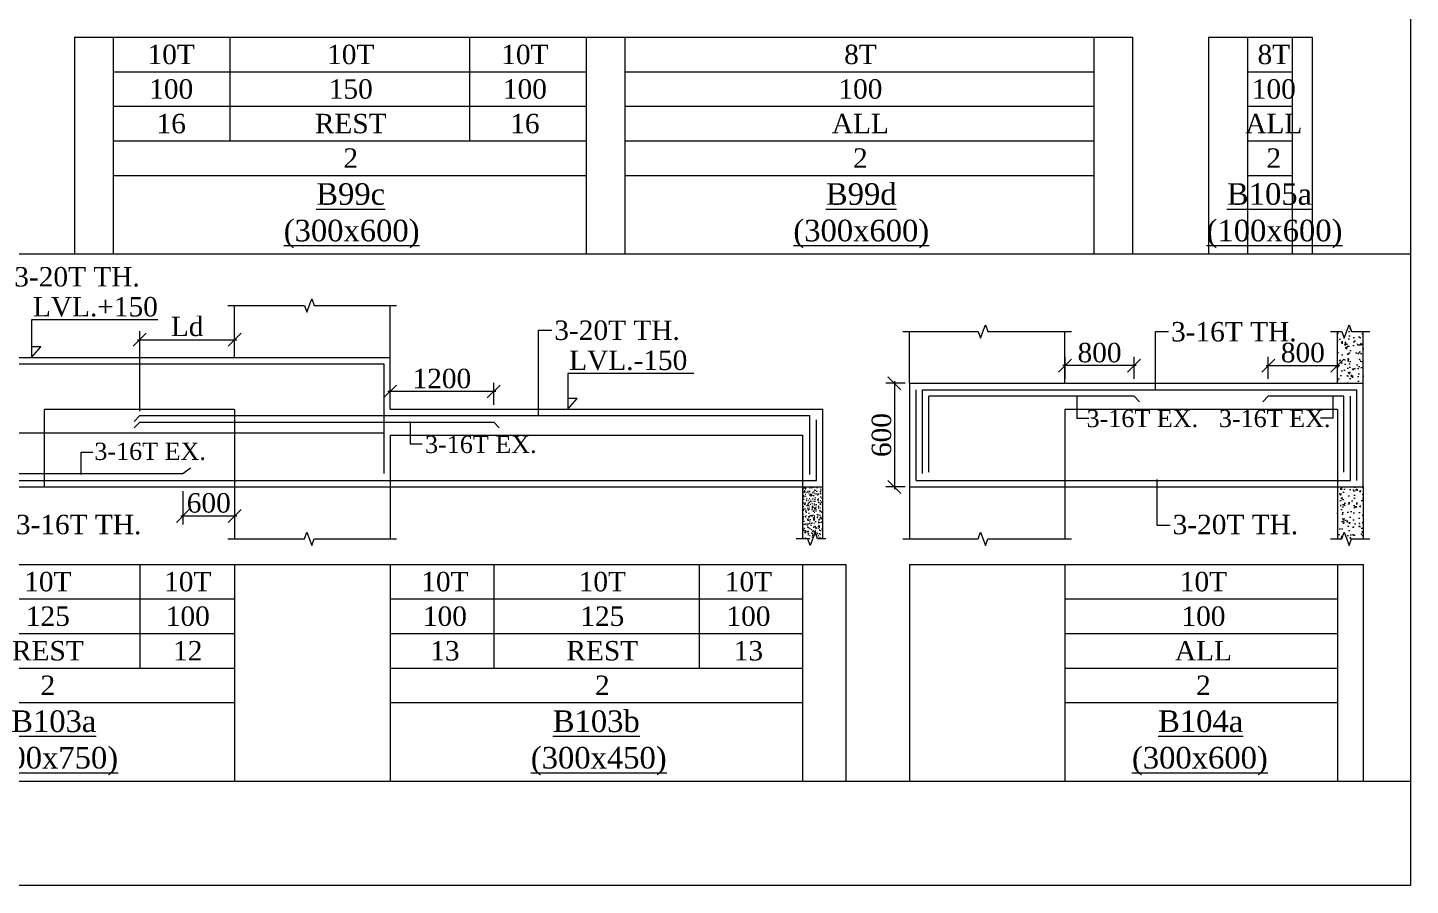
# Model space of a CAD drawing. Header units: millimetres. Extents: x 9781889 to 10654170, y -7832723 to -7608561.
# Drawn here: x 10294126 to 10310139, y -7801878 to -7791949 of the extents above; entities that cross this region are included whole.
import ezdxf
from ezdxf.enums import TextEntityAlignment as Align

# ---------------------------------------------------------------- set-up
doc = ezdxf.new("R2010")
doc.units = ezdxf.units.MM
doc.header["$LTSCALE"] = 10
doc.header["$PDMODE"] = 3
doc.linetypes.add('HIDDEN', pattern=[0.375, 0.25, -0.125])
for name, color, linetype, lineweight in [('LVL', 3, 'Continuous', 0), ('S-CUT OUT LINE', 9, 'Continuous', 0), ('S-DIM L.S.', 7, 'Continuous', 0), ('S-HATCH', 8, 'Continuous', 0), ('S-L.S.SECTION', 5, 'Continuous', 0), ('S-L.S.SLAB LINE', 252, 'HIDDEN', 0), ('S-L.S.STEEL', 1, 'Continuous', 9), ('S-L.S.STEEL 1', 6, 'Continuous', 0), ('S-SECTION MARK', 7, 'Continuous', 0), ('S-SHEET', 251, 'Continuous', 0), ('S-TEXT', 7, 'Continuous', 0), ('S-TEXT L.S. BEAM NO.', 30, 'Continuous', 0), ('S-TEXT. L.S.', 7, 'Continuous', 0)]:
    doc.layers.add(name, color=color, linetype=linetype, lineweight=lineweight)
doc.styles.add('135', font='arial.ttf', dxfattribs={"width": 0.8, "height": 135})
doc.styles.get("Standard").update_dxf_attribs({"font": 'arial.ttf'})
doc.styles.add('TEXT', font='times.ttf')
doc.dimstyles.new('75', dxfattribs={"dimtxt": 135, "dimasz": 90, "dimexe": 0.1, "dimexo": 0.03, "dimgap": 0.09, "dimtad": 1, "dimdec": 0, "dimzin": 0, "dimdsep": 46, "dimtxsty": '135', "dimblk": 'ARCHTICK', "dimcen": 0.09, "dimclrd": 256, "dimclre": 256, "dimclrt": 256, "dimadec": 0, "dimazin": 0, "dimtfac": 1, "dimtdec": 0, "dimtofl": 0, "dimtmove": 1, "dimatfit": 3, "dimldrblk": 'DOTSMALL', "dimfxl": 1, "dimtolj": 1, "dimtzin": 0, "dimlwd": -1, "dimlwe": -1, "dimarcsym": 0})
doc.dimstyles.new('SETU_1', dxfattribs={"dimtxt": 200, "dimasz": 150, "dimexe": 100, "dimexo": 50, "dimgap": 35, "dimtad": 1, "dimdec": 0, "dimzin": 0, "dimdsep": 46, "dimtxsty": 'Standard', "dimblk": 'OBLIQUE', "dimcen": 150, "dimdle": 25, "dimclrd": 256, "dimclre": 7, "dimclrt": 256, "dimadec": 0, "dimazin": 0, "dimtfac": 1, "dimtdec": 0, "dimtofl": 0, "dimtmove": 1, "dimatfit": 3, "dimfxl": 1, "dimtolj": 1, "dimtzin": 0, "dimlwd": -1, "dimlwe": 5, "dimarcsym": 1})
pattern_1 = [(50, (117391.48, 17642.17), (182.184669, -15.9390855), [19.05, -209.55]), (355, (117391.48, 17642.17), (-35.2434214, 191.0568452), [15.24, -167.6405842]), (100.4514447, (117406.67, 17640.85), (146.941247, 175.117752), [16.1900088, -178.0902446]), (46.1842, (117391.48, 17692.97), (271.079041, -42.042328), [28.575, -314.325]), (96.6355576, (117414.07, 17689.47), (237.404134, 247.4261246), [24.285023, -267.135608]), (351.1841512, (117391.48, 17692.97), (237.404134, 247.4261246), [22.859967, -251.459732]), (21, (117416.88, 17680.27), (151.6143913, -102.2651982), [19.05, -209.55]), (326, (117416.88, 17680.27), (61.8020283, 184.187966), [15.24, -167.64]), (71.451445, (117429.52, 17671.75), (213.4164193, 81.922769), [16.1900088, -178.0899376]), (37.5, (117391.484, 17642.173), (3.08860325, 84.55503887), [0, -165.608, 0, -170.18, 0, -168.275]), (7.5, (117391.48, 17642.17), (66.8196625, 100.1805748), [0, -97.028, 0, -161.798, 0, -64.135]), (327.5, (117334.84, 17642.173), (135.59059517, -5.728744), [0, -63.5, 0, -198.12, 0, -262.89]), (317.5, (117309.44, 17642.17), (148.1291814, 25.426491), [0, -82.55, 0, -131.572, 0, -186.69])]

# ---------------------------------------------------------------- blocks, each defined once
blk = doc.blocks.new('_Oblique')
at = {"color": 0, "linetype": 'ByBlock', "lineweight": -2}
blk.add_line((-0.5, -0.5), (0.5, 0.5), dxfattribs=at)
blk = doc.blocks.new('*D765')
at = {"layer": 'Defpoints', "color": 0, "transparency": 16777216}
for p in [(10295923, -7797265, 0), (10296523, -7797265, 0), (10296523, -7797601)]:
    blk.add_point(p, dxfattribs=at)
at = {"layer": 'S-DIM L.S.', "color": 7, "lineweight": 5, "transparency": 16777216}
for p, q in [((10295923, -7797315), (10295923, -7797701)), ((10296523, -7797315), (10296523, -7797701))]:
    blk.add_line(p, q, dxfattribs=at)
at = {"layer": 'S-DIM L.S.', "transparency": 16777216}
blk.add_line((10295898, -7797601), (10296548, -7797601), dxfattribs=at)
at = {"layer": 'S-DIM L.S.', "transparency": 16777216, "xscale": 150, "yscale": 150, "zscale": 150, "rotation": 180}
blk.add_blockref('_Oblique', (10295923, -7797601), dxfattribs=at)
at = {"layer": 'S-DIM L.S.', "transparency": 16777216, "xscale": 150, "yscale": 150, "zscale": 150}
blk.add_blockref('_Oblique', (10296523, -7797601), dxfattribs=at)
at = {"layer": 'S-DIM L.S.', "transparency": 16777216, "insert": (10296223, -7797452), "char_height": 225, "attachment_point": 5, "style": 'TEXT'}
blk.add_mtext('\\A1;600', dxfattribs=at)
blk = doc.blocks.new('_ArchTick')
at = {"color": 0, "linetype": 'ByBlock', "const_width": 0.15}
blk.add_lwpolyline([(-0.5, -0.5), (0.5, 0.5)], dxfattribs=at)
blk = doc.blocks.new('*D767')
at = {"layer": 'Defpoints', "color": 0, "transparency": 16777216}
for p in [(10296523, -7795561), (10296523, -7795765, 0), (10295423, -7796440, 0)]:
    blk.add_point(p, dxfattribs=at)
at = {"layer": 'S-DIM L.S.', "transparency": 16777216}
blk.add_line((10295398, -7795561), (10296548, -7795561), dxfattribs=at)
at = {"layer": 'S-DIM L.S.', "color": 7, "lineweight": 5, "transparency": 16777216}
for p, q in [((10295423, -7796390), (10295423, -7795461)), ((10296523, -7795715), (10296523, -7795461))]:
    blk.add_line(p, q, dxfattribs=at)
at = {"layer": 'S-DIM L.S.', "transparency": 16777216, "xscale": 150, "yscale": 150, "zscale": 150, "rotation": 180}
blk.add_blockref('_Oblique', (10295423, -7795561), dxfattribs=at)
at = {"layer": 'S-DIM L.S.', "transparency": 16777216, "xscale": 150, "yscale": 150, "zscale": 150}
blk.add_blockref('_Oblique', (10296523, -7795561), dxfattribs=at)
at = {"layer": 'S-DIM L.S.', "transparency": 16777216, "insert": (10295973, -7795409), "char_height": 225, "attachment_point": 5, "style": 'TEXT'}
blk.add_mtext('\\A1;Ld', dxfattribs=at)
blk = doc.blocks.new('*D768')
at = {"layer": 'Defpoints', "color": 0, "transparency": 16777216}
for p in [(10298323, -7796161), (10298323, -7796365, 0), (10299523, -7796365, 0)]:
    blk.add_point(p, dxfattribs=at)
at = {"layer": 'S-DIM L.S.', "transparency": 16777216}
blk.add_line((10299548, -7796161), (10298298, -7796161), dxfattribs=at)
at = {"layer": 'S-DIM L.S.', "color": 7, "lineweight": 5, "transparency": 16777216}
for p, q in [((10298323, -7796315), (10298323, -7796061)), ((10299523, -7796315), (10299523, -7796061))]:
    blk.add_line(p, q, dxfattribs=at)
at = {"layer": 'S-DIM L.S.', "transparency": 16777216, "xscale": 150, "yscale": 150, "zscale": 150, "rotation": 180}
blk.add_blockref('_Oblique', (10298323, -7796161), dxfattribs=at)
at = {"layer": 'S-DIM L.S.', "transparency": 16777216, "xscale": 150, "yscale": 150, "zscale": 150}
blk.add_blockref('_Oblique', (10299523, -7796161), dxfattribs=at)
at = {"layer": 'S-DIM L.S.', "transparency": 16777216, "insert": (10298923, -7796012), "char_height": 225, "attachment_point": 5, "style": 'TEXT'}
blk.add_mtext('\\A1;1200', dxfattribs=at)
blk = doc.blocks.new('*D769')
at = {"layer": 'Defpoints', "color": 0, "transparency": 16777216}
for p in [(10304339, -7796065), (10304164, -7797265), (10304339, -7797265)]:
    blk.add_point(p, dxfattribs=at)
at = {"layer": 'S-DIM L.S.', "transparency": 16777216}
blk.add_line((10304164, -7796040), (10304164, -7797290), dxfattribs=at)
at = {"layer": 'S-DIM L.S.', "color": 7, "lineweight": 5, "transparency": 16777216}
for p, q in [((10304289, -7796065), (10304064, -7796065)), ((10304289, -7797265), (10304064, -7797265))]:
    blk.add_line(p, q, dxfattribs=at)
at = {"layer": 'S-DIM L.S.', "transparency": 16777216, "xscale": 150, "yscale": 150, "zscale": 150}
for p, rotation in [((10304164, -7796065), 90), ((10304164, -7797265), 270)]:
    blk.add_blockref('_Oblique', p, dxfattribs=dict(at, rotation=rotation))
at = {"layer": 'S-DIM L.S.', "transparency": 16777216, "insert": (10304015, -7796665), "char_height": 225, "attachment_point": 5, "rotation": 90, "style": 'TEXT'}
blk.add_mtext('\\A1;600', dxfattribs=at)
blk = doc.blocks.new('*D770')
at = {"layer": 'Defpoints', "color": 0, "transparency": 16777216}
for p in [(10309294, -7795861), (10308494, -7796065, 0), (10309294, -7796065, 0)]:
    blk.add_point(p, dxfattribs=at)
at = {"layer": 'S-DIM L.S.', "transparency": 16777216}
blk.add_line((10308469, -7795861), (10309319, -7795861), dxfattribs=at)
at = {"layer": 'S-DIM L.S.', "color": 7, "lineweight": 5, "transparency": 16777216}
for p, q in [((10308494, -7796015), (10308494, -7795761)), ((10309294, -7796015), (10309294, -7795761))]:
    blk.add_line(p, q, dxfattribs=at)
at = {"layer": 'S-DIM L.S.', "transparency": 16777216, "xscale": 150, "yscale": 150, "zscale": 150, "rotation": 180}
blk.add_blockref('_Oblique', (10308494, -7795861), dxfattribs=at)
at = {"layer": 'S-DIM L.S.', "transparency": 16777216, "xscale": 150, "yscale": 150, "zscale": 150}
blk.add_blockref('_Oblique', (10309294, -7795861), dxfattribs=at)
at = {"layer": 'S-DIM L.S.', "transparency": 16777216, "insert": (10308894, -7795712), "char_height": 225, "attachment_point": 5, "style": 'TEXT'}
blk.add_mtext('\\A1;800', dxfattribs=at)
blk = doc.blocks.new('*D771')
at = {"layer": 'Defpoints', "color": 0, "transparency": 16777216}
for p in [(10306140, -7795861), (10306140, -7796065, 0), (10306940, -7796065, 0)]:
    blk.add_point(p, dxfattribs=at)
at = {"layer": 'S-DIM L.S.', "transparency": 16777216}
blk.add_line((10306965, -7795861), (10306115, -7795861), dxfattribs=at)
at = {"layer": 'S-DIM L.S.', "color": 7, "lineweight": 5, "transparency": 16777216}
for p, q in [((10306140, -7796015), (10306140, -7795761)), ((10306940, -7796015), (10306940, -7795761))]:
    blk.add_line(p, q, dxfattribs=at)
at = {"layer": 'S-DIM L.S.', "transparency": 16777216, "xscale": 150, "yscale": 150, "zscale": 150, "rotation": 180}
blk.add_blockref('_Oblique', (10306140, -7795861), dxfattribs=at)
at = {"layer": 'S-DIM L.S.', "transparency": 16777216, "xscale": 150, "yscale": 150, "zscale": 150}
blk.add_blockref('_Oblique', (10306940, -7795861), dxfattribs=at)
at = {"layer": 'S-DIM L.S.', "transparency": 16777216, "insert": (10306540, -7795712), "char_height": 225, "attachment_point": 5, "style": 'TEXT'}
blk.add_mtext('\\A1;800', dxfattribs=at)

msp = doc.modelspace()

# ---------------------------------------------------------------- hatches: boundary and pattern name
at = {"layer": 'S-HATCH', "linetype": 'ByBlock'}
h = msp.add_hatch(dxfattribs=at)
h.set_pattern_fill('AR-CONC', color=256)
h.set_pattern_definition(pattern_1)
h.paths.add_polyline_path([(10309594.4, -7795465.3), (10309458.4, -7795465.3), (10309430.5, -7795388.4), (10309374.5, -7795542.1), (10309346.6, -7795465.3), (10309294.4, -7795465.3), (10309294.4, -7796065.3), (10309594.4, -7796065.3)])
at = {"layer": 'S-HATCH'}
h = msp.add_hatch(dxfattribs=at)
h.set_pattern_fill('AR-CONC', color=256, scale=0.5)
h.set_pattern_definition([(50, (508345.74, -68648.12), (91.0923345, -7.96954277), [9.525, -104.775]), (355, (508345.74, -68648.12), (-17.6217107, 95.5284226), [7.62, -83.8202921]), (100.4514447, (508353.33, -68648.79), (73.47062355, 87.55887596), [8.0950044, -89.0451223]), (46.1842, (508345.74, -68622.72), (135.5395204, -21.021164), [14.2875, -157.1625]), (96.6355576, (508357.03, -68624.48), (118.702067, 123.7130623), [12.1425116, -133.5678041]), (351.1841512, (508345.74, -68622.72), (118.702067, 123.7130623), [11.4299835, -125.729866]), (21, (508358.44, -68629.07), (75.80719563, -51.1325991), [9.525, -104.775]), (326, (508358.44, -68629.07), (30.9010142, 92.09398306), [7.62, -83.82]), (71.451445, (508364.75, -68633.335), (106.70820964, 40.96138444), [8.0950044, -89.0449688]), (37.5, (508345.736, -68648.124), (1.544301625, 42.27751944), [0, -82.804, 0, -85.09, 0, -84.1375]), (7.5, (508345.736, -68648.124), (33.40983126, 50.09028741), [0, -48.514, 0, -80.899, 0, -32.0675]), (327.5, (508317.415, -68648.124), (67.79529758, -2.864372), [0, -31.75, 0, -99.06, 0, -131.445]), (317.5, (508304.715, -68648.124), (74.0645907, 12.71324552), [0, -41.275, 0, -65.786, 0, -93.345])])
h.paths.add_polyline_path([(10303100.9, -7797865.3), (10303216.7, -7797865.3), (10303244.6, -7797788.4), (10303272.6, -7797865.3), (10303330.9, -7797865.3), (10303330.9, -7797265.3), (10303100.9, -7797265.3)])
at = {"layer": 'S-HATCH', "linetype": 'ByBlock'}
h = msp.add_hatch(dxfattribs=at)
h.set_pattern_fill('AR-CONC', color=256)
h.set_pattern_definition(pattern_1)
h.paths.add_polyline_path([(10309594.4, -7797265.3), (10309294.4, -7797265.3), (10309294.4, -7797865.3), (10309346.6, -7797865.3), (10309374.5, -7797788.4), (10309430.5, -7797942.1), (10309458.4, -7797865.3), (10309594.4, -7797865.3)])

# ---------------------------------------------------------------- linework, layer by layer
at = {"layer": 'LVL', "linetype": 'Continuous', "elevation": 0}
for points in [[(10295632, -7795330.2), (10294170.8, -7795330.2), (10294170.8, -7795765.3), (10294278.9, -7795643.2), (10294170.8, -7795643.2)], [(10301842.5, -7795950.5), (10300381.3, -7795950.5), (10300381.3, -7796365.3), (10300489.4, -7796243.2), (10300381.3, -7796243.2)]]:
    msp.add_lwpolyline(points, dxfattribs=at)
at = {"layer": 'S-CUT OUT LINE', "color": 5, "elevation": 0}
for points in [[(10296444.7, -7795165.3), (10297331.4, -7795165.3), (10297359.3, -7795242.1), (10297415.3, -7795088.4), (10297443.2, -7795165.3), (10298398, -7795165.3)], [(10304261.2, -7795465.3), (10305134.1, -7795465.3), (10305162.1, -7795542.1), (10305218.1, -7795388.4), (10305246, -7795465.3), (10306214.5, -7795465.3)], [(10309216.2, -7795465.3), (10309346.6, -7795465.3), (10309374.5, -7795542.1), (10309430.5, -7795388.4), (10309458.4, -7795465.3), (10309669.4, -7795465.3)], [(10296444.7, -7797865.3), (10297331.4, -7797865.3), (10297359.3, -7797788.4), (10297415.3, -7797942.1), (10297443.2, -7797865.3), (10298398, -7797865.3)], [(10304261.2, -7797865.3), (10305134.1, -7797865.3), (10305162.1, -7797788.4), (10305218.1, -7797942.1), (10305246, -7797865.3), (10306214.5, -7797865.3)], [(10309216.2, -7797865.3), (10309346.6, -7797865.3), (10309374.5, -7797788.4), (10309430.5, -7797942.1), (10309458.4, -7797865.3), (10309669.4, -7797865.3)]]:
    msp.add_lwpolyline(points, dxfattribs=at)
at = {"layer": 'S-CUT OUT LINE', "color": 1, "elevation": 0}
msp.add_lwpolyline([(10303370.3, -7797865.3), (10303272.6, -7797865.3), (10303244.6, -7797788.4), (10303188.7, -7797942.1), (10303160.7, -7797865.3), (10303025.9, -7797865.3)], dxfattribs=at)
at = {"layer": 'S-L.S.SECTION'}
for p, q in [((10296523, -7795765.3, 0), (10296523, -7795165.3, 0)), ((10298323.1, -7796365.3, 0), (10298323, -7795165.3, 0)), ((10304339.5, -7796065.3, 0), (10304339.5, -7795465.3, 0)), ((10306139.5, -7796065.3, 0), (10306139.5, -7795465.3, 0)), ((10309294.4, -7796065.3), (10309294.4, -7795465.3)), ((10309594.4, -7796065.3), (10309594.4, -7795465.3)), ((10291587.8, -7795765.3, 0), (10298323, -7795765.3, 0)), ((10304339.4, -7796065.3, 0), (10309594.4, -7796065.3, 0)), ((10304339.5, -7796065.3, 0), (10304339.5, -7797265.3, 0)), ((10309594.4, -7797265.3, 0), (10309594.4, -7796065.3, 0)), ((10298323.1, -7796365.3, 0), (10303335, -7796365.3, 0)), ((10303335, -7797265.3, 0), (10303335, -7796365.3, 0)), ((10303335, -7797265.3, 0), (10303335, -7796365.3, 0)), ((10291587.8, -7797265.3, 0), (10303330.9, -7797265.3, 0)), ((10296523, -7797265.3, 0), (10296523, -7797865.3, 0)), ((10298323, -7797265.3, 0), (10298323, -7797865.3, 0)), ((10304339.4, -7797265.3, 0), (10309594.4, -7797265.3, 0)), ((10304339.5, -7797265.3, 0), (10304339.5, -7797865.3, 0)), ((10306139.5, -7797265.3, 0), (10306139.5, -7797865.3, 0)), ((10309294.4, -7797265.3), (10309294.4, -7797865.3)), ((10309594.4, -7797265.3), (10309594.4, -7797865.3))]:
    msp.add_line(p, q, dxfattribs=at)
at = {"layer": 'S-L.S.SECTION', "color": 1}
for p, q in [((10303100.9, -7797265.3, 0), (10303100.9, -7797865.3, 0)), ((10303100.9, -7797265.3, 0), (10303100.9, -7797865.3, 0)), ((10303330.9, -7797265.3, 0), (10303330.9, -7797865.3, 0))]:
    msp.add_line(p, q, dxfattribs=at)
at = {"layer": 'S-L.S.SLAB LINE', "ltscale": 0.3}
for p, q in [((10294318, -7796365.3, 0), (10296523, -7796365.3, 0)), ((10294318, -7796365.3, 0), (10294318, -7797265.3, 0)), ((10296523.1, -7796365.3, 0), (10296523.1, -7797265.3, 0)), ((10304339.4, -7796365.3, 0), (10304339.5, -7796365.3, 0)), ((10306139.4, -7796365.3, 0), (10309294.4, -7796365.3)), ((10306139.5, -7796365.3, 0), (10306139.5, -7797265.3, 0)), ((10309294.4, -7796365.3), (10309294.4, -7797265.3)), ((10298323, -7796665.3, 0), (10303100.9, -7796665.3, 0)), ((10298323, -7796665.3, 0), (10298323, -7797265.3, 0)), ((10303100.9, -7796665.3, 0), (10303100.9, -7797265.3, 0)), ((10303100.9, -7796665.3, 0), (10303100.9, -7797265.3, 0)), ((10303100.9, -7796665.3, 0), (10303100.9, -7797265.3, 0)), ((10303100.9, -7796665.3, 0), (10303100.9, -7797265.3, 0))]:
    msp.add_line(p, q, dxfattribs=at)
at = {"layer": 'S-L.S.STEEL'}
for p, q in [((10304414.4, -7797190.3, 0), (10304414.4, -7796140.3, 0)), ((10304489.4, -7796140.3, 0), (10309519.4, -7796140.3, 0)), ((10304489.4, -7797110.6, 0), (10304489.4, -7796140.3, 0)), ((10309519.4, -7797190.3, 0), (10309519.4, -7796140.3, 0)), ((10306939.6, -7796215.3, 0), (10304564.4, -7796215.3, 0)), ((10304564.4, -7797094.1, 0), (10304564.4, -7796215.3, 0)), ((10306939.6, -7796215.3, 0), (10307002.8, -7796282.1, 0)), ((10309369.4, -7797094.1, 0), (10309369.4, -7796215.3, 0)), ((10309444.4, -7797190.3, 0), (10309444.4, -7796215.3, 0)), ((10295422.9, -7796440.3, 0), (10295359.7, -7796507.1, 0)), ((10295422.9, -7796515.3, 0), (10295359.7, -7796582.1, 0)), ((10295422.9, -7796440.3, 0), (10303185, -7796440.3, 0)), ((10295422.9, -7796515.3, 0), (10299523.1, -7796515.3, 0)), ((10299523.1, -7796515.3, 0), (10299586.2, -7796582.1, 0)), ((10303185, -7797122.1, 0), (10303185, -7796440.3, 0)), ((10303260, -7797190.3, 0), (10303260, -7796487.5, 0)), ((10291662.8, -7797190.3, 0), (10303260, -7797190.3, 0)), ((10304414.4, -7797190.3, 0), (10309444.4, -7797190.3, 0))]:
    msp.add_line(p, q, dxfattribs=at)
at = {"layer": 'S-L.S.STEEL', "elevation": 0}
msp.add_lwpolyline([(10296012.4, -7797047), (10295922.9, -7797115.3), (10292638.1, -7797115.3), (10292556.1, -7797044.5)], dxfattribs=at)
at = {"layer": 'S-L.S.STEEL'}
for points in [[(10291737.8, -7797110.6, 0), (10291737.8, -7795840.3, 0), (10298248.9, -7795840.3, 0), (10298248.9, -7797110.2, 0)], [(10309369.4, -7796215.3, 0), (10308494.4, -7796215.3, 0), (10308431.2, -7796282.1, 0)]]:
    msp.add_polyline3d(points, dxfattribs=at)
at = {"layer": 'S-L.S.STEEL 1'}
msp.add_line((10291662.8, -7796639.8, 0), (10298248.9, -7796639.8, 0), dxfattribs=at)
at = {"layer": 'S-SHEET'}
for p, q in [((10294667.4, -7792058.7, 0), (10306922.4, -7792058.7, 0)), ((10294667.4, -7792058.7, 0), (10294667.4, -7794568, 0)), ((10295117.4, -7792058.7, 0), (10295117.4, -7794568, 0)), ((10296467.4, -7792058.7, 0), (10296467.4, -7793258.7, 0)), ((10299242.4, -7792058.7, 0), (10299242.4, -7793258.7, 0)), ((10300592.4, -7792058.7, 0), (10300592.4, -7794568, 0)), ((10301042.4, -7792058.7, 0), (10301042.4, -7794568, 0)), ((10306472.4, -7792058.7, 0), (10306472.4, -7794568, 0)), ((10306922.4, -7792058.7, 0), (10306922.4, -7794568, 0)), ((10307801.4, -7792058.7, 0), (10309001.4, -7792058.7, 0)), ((10307801.4, -7792058.7), (10307801.4, -7794568)), ((10308251.4, -7792058.7), (10308251.4, -7794568)), ((10308771.4, -7792058.7, 0), (10308771.4, -7794568, 0)), ((10309001.4, -7792058.7, 0), (10309001.4, -7794568, 0)), ((10295117.4, -7792458.7, 0), (10300592.4, -7792458.7, 0)), ((10301042.4, -7792458.7, 0), (10306472.4, -7792458.7, 0)), ((10308251.4, -7792458.7, 0), (10308771.4, -7792458.7, 0)), ((10295117.4, -7792858.7, 0), (10300592.4, -7792858.7, 0)), ((10301042.4, -7792858.7, 0), (10306472.4, -7792858.7, 0)), ((10308251.4, -7792858.7, 0), (10308771.4, -7792858.7, 0)), ((10295117.4, -7793258.7, 0), (10300592.4, -7793258.7, 0)), ((10301042.4, -7793258.7, 0), (10306472.4, -7793258.7, 0)), ((10308251.4, -7793258.7, 0), (10308771.4, -7793258.7, 0)), ((10295117.4, -7793658.7, 0), (10300592.4, -7793658.7, 0)), ((10301042.4, -7793658.7, 0), (10306472.4, -7793658.7, 0)), ((10308251.4, -7793658.7, 0), (10308771.4, -7793658.7, 0)), ((10258805, -7794568), (10310139.2, -7794568)), ((10294667.4, -7794568), (10306922.4, -7794568, 0)), ((10307801.4, -7794568, 0), (10309001.4, -7794568, 0)), ((10291588, -7798161.8, 0), (10303600.9, -7798161.8, 0)), ((10295423, -7798161.8, 0), (10295423, -7799361.8, 0)), ((10296523, -7798161.8, 0), (10296523, -7800671, 0)), ((10298323, -7798161.8, 0), (10298323, -7800671, 0)), ((10299523, -7798161.8, 0), (10299523, -7799361.8, 0)), ((10301900.9, -7798161.8, 0), (10301900.9, -7799361.8, 0)), ((10303100.9, -7798161.8, 0), (10303100.9, -7800671, 0)), ((10303600.9, -7798161.8, 0), (10303600.9, -7800671, 0)), ((10304339.4, -7798161.8, 0), (10309594.4, -7798161.8, 0)), ((10304339.4, -7798161.8), (10304339.4, -7800671)), ((10306139.4, -7798161.8), (10306139.4, -7800671)), ((10309294.4, -7798161.8), (10309294.4, -7800671)), ((10309594.4, -7798161.8), (10309594.4, -7800671)), ((10292038, -7798561.8, 0), (10296523, -7798561.8, 0)), ((10298323, -7798561.8, 0), (10303100.9, -7798561.8, 0)), ((10306139.4, -7798561.8, 0), (10309294.4, -7798561.8, 0)), ((10292038, -7798961.8, 0), (10296523, -7798961.8, 0)), ((10298323, -7798961.8, 0), (10303100.9, -7798961.8, 0)), ((10306139.4, -7798961.8, 0), (10309294.4, -7798961.8, 0)), ((10292038, -7799361.8, 0), (10296523, -7799361.8, 0)), ((10298323, -7799361.8, 0), (10303100.9, -7799361.8, 0)), ((10306139.4, -7799361.8, 0), (10309294.4, -7799361.8, 0)), ((10292038, -7799761.8, 0), (10296523, -7799761.8, 0)), ((10298323, -7799761.8, 0), (10303100.9, -7799761.8, 0)), ((10306139.4, -7799761.8, 0), (10309294.4, -7799761.8, 0)), ((10258805, -7800671), (10310139.2, -7800671)), ((10291588, -7800671, 0), (10303600.9, -7800671, 0)), ((10304339.4, -7800671, 0), (10309594.4, -7800671, 0))]:
    msp.add_line(p, q, dxfattribs=at)
msp.add_lwpolyline([(10258805, -7760218.1), (10310139.2, -7760218.1), (10310139.2, -7801877.7), (10258805, -7801877.7)], close=True, dxfattribs=at)

# ---------------------------------------------------------------- texts
at = {"layer": 'LVL', "style": 'TEXT'}
for s, p in [('LVL.+150', (10294186.6, -7795291.8, 0)), ('LVL.-150', (10300397, -7795912, 0))]:
    msp.add_text(s, height=225, dxfattribs=at).set_placement(p)
at = {"layer": 'S-TEXT', "linetype": 'ByBlock', "style": 'TEXT'}
for s, p in [('10T', (10295788.2, -7792258.7, 0)), ('10T', (10297867.4, -7792258.7, 0)), ('10T', (10299884.3, -7792258.7, 0)), ('8T', (10303769.9, -7792258.7, 0)), ('8T', (10308558, -7792258.7, 0)), ('100', (10295788.2, -7792658.7, 0)), ('150', (10297867.4, -7792658.7, 0)), ('100', (10299884.3, -7792658.7, 0)), ('100', (10303769.9, -7792658.7, 0)), ('100', (10308558, -7792658.7, 0)), ('16', (10295788.2, -7793058.7, 0)), ('REST', (10297867.4, -7793058.7, 0)), ('16', (10299884.3, -7793058.7, 0)), ('ALL', (10303769.9, -7793058.7, 0)), ('ALL', (10308558, -7793058.7, 0)), ('2', (10297867.4, -7793458.7, 0)), ('2', (10303769.9, -7793458.7, 0)), ('2', (10308558, -7793458.7, 0)), ('10T', (10294359.7, -7798361.8, 0)), ('10T', (10295980.1, -7798361.8, 0)), ('10T', (10298958.2, -7798361.8, 0)), ('10T', (10300781, -7798361.8, 0)), ('10T', (10302473.3, -7798361.8, 0)), ('10T', (10307742.9, -7798361.8, 0)), ('125', (10294359.7, -7798761.8, 0)), ('100', (10295980.1, -7798761.8, 0)), ('100', (10298958.2, -7798761.8, 0)), ('125', (10300781, -7798761.8, 0)), ('100', (10302473.3, -7798761.8, 0)), ('100', (10307742.9, -7798761.8, 0)), ('REST', (10294359.7, -7799161.8, 0)), ('12', (10295980.1, -7799161.8, 0)), ('13', (10298958.2, -7799161.8, 0)), ('REST', (10300781, -7799161.8, 0)), ('13', (10302473.3, -7799161.8, 0)), ('ALL', (10307742.9, -7799161.8, 0)), ('2', (10294359.7, -7799561.8, 0)), ('2', (10300781, -7799561.8, 0)), ('2', (10307742.9, -7799561.8, 0))]:
    msp.add_text(s, height=225, dxfattribs=at).set_placement(p, align=Align.MIDDLE_CENTER)
at = {"layer": 'S-TEXT L.S. BEAM NO.', "linetype": 'ByBlock', "style": 'TEXT'}
for s, p in [('%%UB99c', (10297468.6, -7793999.4, 0)), ('%%UB99d', (10303371.1, -7793999.4, 0)), ('%%U(300x600)', (10297091.2, -7794422.4, 0)), ('%%U(300x600)', (10302993.7, -7794422.4, 0)), ('%%UB104a', (10307217.9, -7800102.4, 0)), ('%%U(300x600)', (10306915.1, -7800525.4, 0))]:
    msp.add_text(s, height=250, dxfattribs=at).set_placement(p)
at = {"layer": 'S-TEXT L.S. BEAM NO.', "color": 2, "linetype": 'ByBlock', "style": 'TEXT'}
for s, p in [('%%UB105a', (10308015.5, -7793999.4, 0)), ('%%U(100x600)', (10307779.5, -7794422.4, 0))]:
    msp.add_text(s, height=250, dxfattribs=at).set_placement(p)
at = {"layer": 'S-TEXT L.S. BEAM NO.', "color": 91, "linetype": 'ByBlock', "style": 'TEXT'}
for s, p in [('%%UB103a', (10293935, -7800102.4, 0)), ('%%U(300x750)', (10293600, -7800525.4, 0))]:
    msp.add_text(s, height=250, dxfattribs=at).set_placement(p)
at = {"layer": 'S-TEXT L.S. BEAM NO.', "color": 35, "linetype": 'ByBlock', "style": 'TEXT'}
for s, p in [('%%UB103b', (10300207.7, -7800102.4, 0)), ('%%U(300x450)', (10299953.2, -7800525.4, 0))]:
    msp.add_text(s, height=250, dxfattribs=at).set_placement(p)
at = {"layer": 'S-TEXT. L.S.', "style": 'TEXT'}
for s, height, p in [('3-20T TH.', 225, (10293970.8, -7794945.1, 0)), ('3-20T TH.', 225, (10300225.2, -7795564.1, 0)), ('3-16T TH.', 225, (10307367.9, -7795581, 0)), ('3-16T EX.', 200, (10306389.2, -7796572.8, 0)), ('3-16T EX.', 200, (10307921.6, -7796572.8, 0)), ('3-16T EX.', 200, (10298728, -7796872.8, 0)), ('3-16T EX.', 200, (10294898.1, -7796953.2, 0)), ('3-16T TH.', 225, (10293989.1, -7797813.1, 0)), ('3-20T TH.', 225, (10307386.2, -7797813.1, 0))]:
    msp.add_text(s, height=height, dxfattribs=at).set_placement(p)

# ---------------------------------------------------------------- dimensions: what is measured, and where the dimension line sits
at = {"layer": 'S-DIM L.S.'}
dim = msp.add_linear_dim(base=(10296522.9, -7795561.5, 0), p1=(10295422.9, -7796440.3, 0), p2=(10296522.9, -7795765.3, 0), angle=180, text='Ld', dimstyle='SETU_1', override={"dimtxt": 225, "dimtxsty": 'TEXT'}, dxfattribs=at)
dim.commit()
dim.dimension.update_dxf_attribs({"geometry": '*D767', "text_midpoint": (10295972.9, -7795408.8, 0)})
for base, p1, p2, picture, middle in [((10306139.6, -7795861.5, 0), (10306939.6, -7796065.3, 0), (10306139.6, -7796065.3, 0), '*D771', (10306539.6, -7795712, 0)), ((10298323.1, -7796161.5, 0), (10299523.1, -7796365.3, 0), (10298323.1, -7796365.3, 0), '*D768', (10298923.1, -7796012, 0))]:
    dim = msp.add_linear_dim(base=base, p1=p1, p2=p2, dimstyle='SETU_1', override={"dimtxt": 225, "dimtxsty": 'TEXT'}, dxfattribs=at)
    dim.commit()
    dim.dimension.update_dxf_attribs({"geometry": picture, "text_midpoint": middle})
dim = msp.add_linear_dim(base=(10309294.4, -7795861.5, 0), p1=(10308494.4, -7796065.3, 0), p2=(10309294.4, -7796065.3, 0), angle=180, dimstyle='SETU_1', override={"dimtxt": 225, "dimtxsty": 'TEXT'}, dxfattribs=at)
dim.commit()
dim.dimension.update_dxf_attribs({"geometry": '*D770', "text_midpoint": (10308894.4, -7795712, 0)})
at = {"layer": 'S-DIM L.S.', "color": 7}
dim = msp.add_linear_dim(base=(10304164.3, -7797265.3), p1=(10304339.4, -7796065.3), p2=(10304339.4, -7797265.3), angle=90, dimstyle='SETU_1', override={"dimtxt": 225, "dimlfac": 0.5, "dimtxsty": 'TEXT'}, dxfattribs=at)
dim.commit()
dim.dimension.update_dxf_attribs({"geometry": '*D769', "text_midpoint": (10304014.8, -7796665.3)})
at = {"layer": 'S-DIM L.S.'}
dim = msp.add_linear_dim(base=(10296523, -7797601.3, 0), p1=(10295922.9, -7797265.3, 0), p2=(10296523, -7797265.3, 0), angle=180, dimstyle='SETU_1', override={"dimtxt": 225, "dimtxsty": 'TEXT'}, dxfattribs=at)
dim.commit()
dim.dimension.update_dxf_attribs({"geometry": '*D765', "text_midpoint": (10296222.9, -7797601.3, 0), "dimtype": 160})

# ---------------------------------------------------------------- leaders
at = {"layer": 'S-SECTION MARK'}
for points in [[(10300043.6, -7796440.3, 0), (10300043.6, -7795448.9, 0), (10300196.1, -7795448.9, 0)], [(10307186.2, -7796140.3, 0), (10307186.2, -7795465.8, 0), (10307338.7, -7795465.8, 0)], [(10306276.8, -7796215.3, 0), (10306276.8, -7796467.6, 0), (10306416.1, -7796467.6, 0)], [(10309239.8, -7796215.3, 0), (10309239.8, -7796467.6, 0), (10309100.4, -7796467.6, 0)], [(10298553.9, -7796515.3, 0), (10298553.9, -7796767.6, 0), (10298693.3, -7796767.6, 0)], [(10294744.2, -7797115.3, 0), (10294744.2, -7796862.9, 0), (10294879.6, -7796862.9, 0)], [(10307204.5, -7797186.3, 0), (10307204.5, -7797708.3, 0), (10307357.1, -7797708.3, 0)]]:
    msp.add_leader(points, dimstyle='75', override={"dimasz": 75}, dxfattribs=at)

doc.saveas('drawing.dxf')
